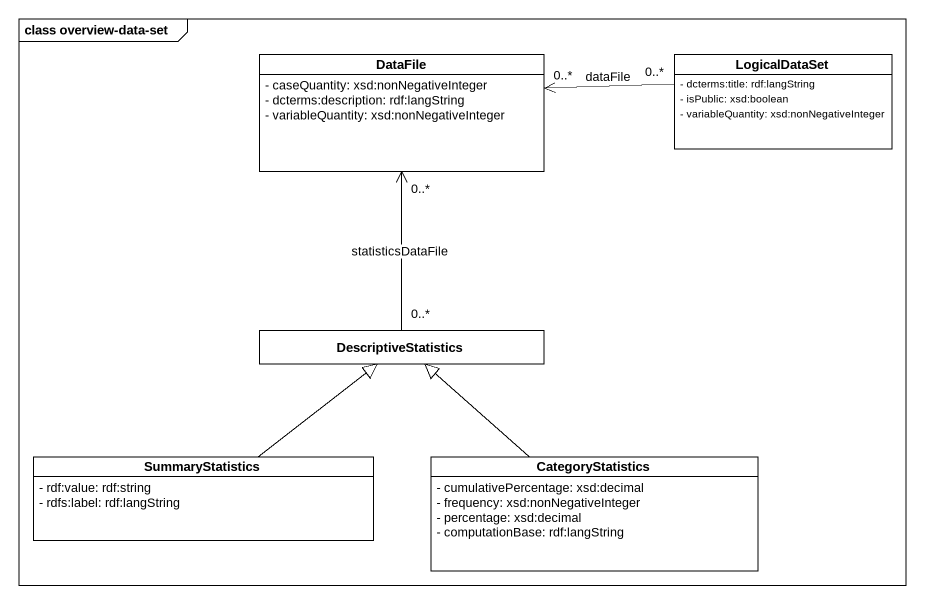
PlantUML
@startuml
mainframe class overview-data-set
hide circle
hide empty members
skinparam classAttributeIconSize 0
class DataFile #FFFFFF {
  - caseQuantity: xsd:nonNegativeInteger
  - dcterms:description: rdf:langString
  - variableQuantity: xsd:nonNegativeInteger
}
class LogicalDataSet #FFFFFF {
  - dcterms:title: rdf:langString
  - isPublic: xsd:boolean
  - variableQuantity: xsd:nonNegativeInteger
}
class DescriptiveStatistics #FFFFFF
class SummaryStatistics #FFFFFF {
  - rdf:value: rdf:string
  - rdfs:label: rdf:langString
}
class CategoryStatistics #FFFFFF {
  - cumulativePercentage: xsd:decimal
  - frequency: xsd:nonNegativeInteger
  - percentage: xsd:decimal
  - computationBase: rdf:langString
}
LogicalDataSet "0..*" -left-> "0..*" DataFile : dataFile
DescriptiveStatistics "0..*" -up-> "0..*" DataFile : statisticsDataFile
SummaryStatistics -up-|> DescriptiveStatistics
CategoryStatistics -up-|> DescriptiveStatistics
@enduml
